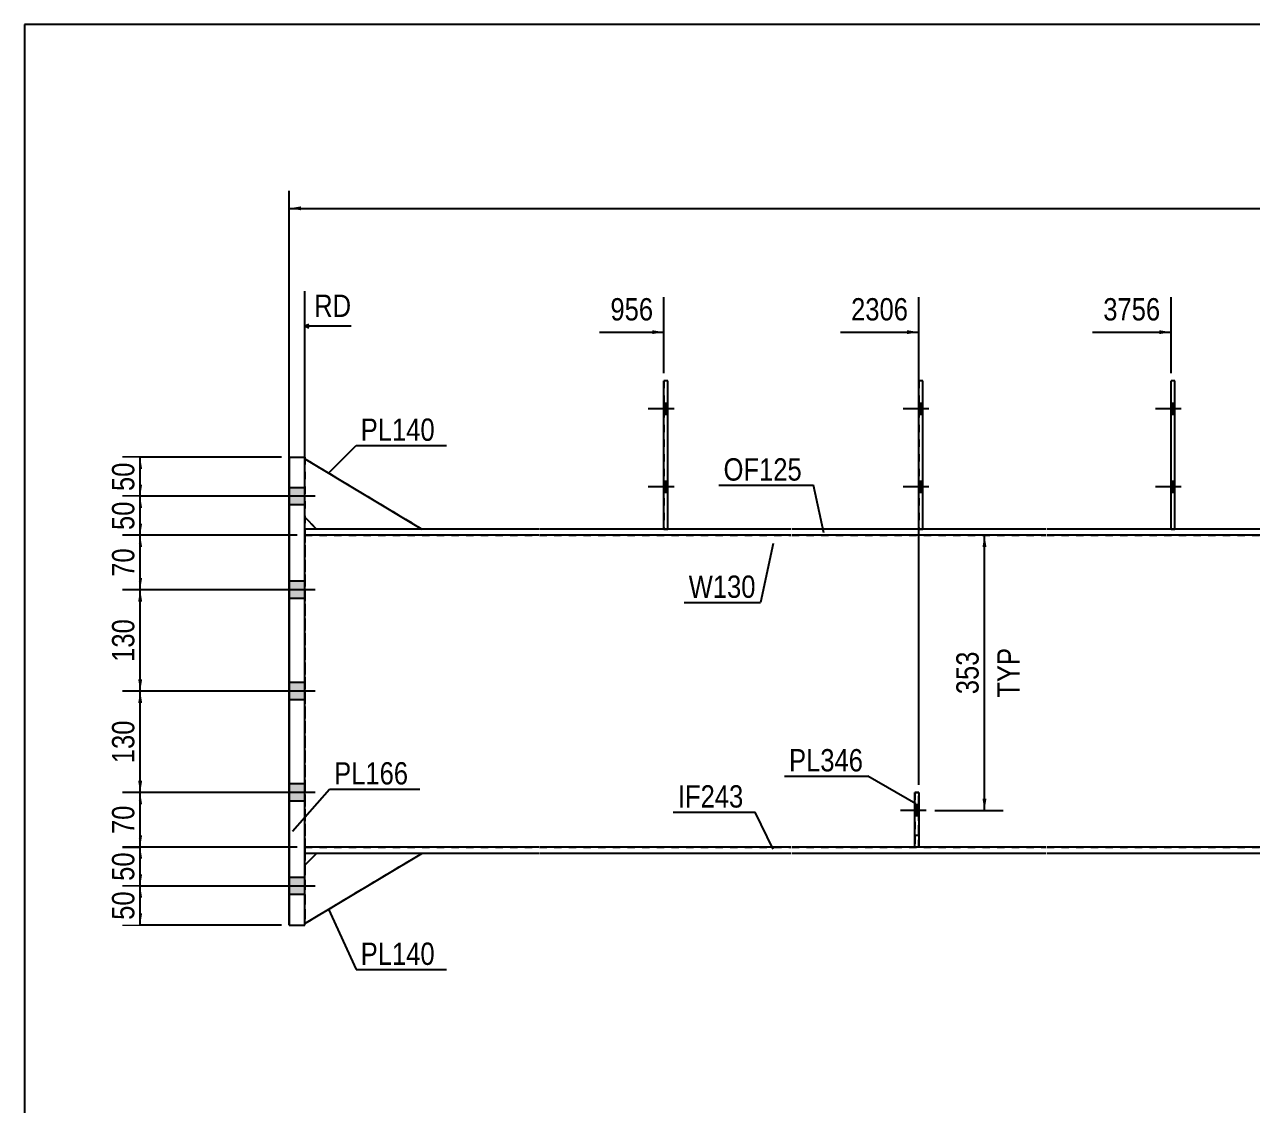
# Model space of a CAD drawing. Header units: millimetres. Extents: x -338 to 65, y -172 to 106.
# Drawn here: x -335.3 to -177.9, y -33 to 105.5 of the extents above; entities that cross this region are included whole.
import ezdxf

# ---------------------------------------------------------------- set-up
doc = ezdxf.new("R2010")
doc.units = ezdxf.units.MM
doc.linetypes.add('DXK_LINE_DOT1', pattern=[1.8814, 0.9407, -0.9407])
doc.linetypes.add('DXK_LINE_DOT2', pattern=[3.9198, 1.9599, -1.9599])
doc.styles.add('Arial Narrow', font='ARIALN.TTF', dxfattribs={"height": 0.2})

# ---------------------------------------------------------------- blocks, each defined once
blk = doc.blocks.new('Unknown-629262135-1210')
at = {"color": 5, "linetype": 'Continuous'}
for p, q in [((64.7, 105.51), (-335.3, 105.51)), ((-335.3, 105.51), (-335.3, -171.49))]:
    blk.add_line(p, q, dxfattribs=at)
blk = doc.blocks.new('Bolt-629262135-1617 - 1609')
at = {"linetype": 'Continuous'}
for points in [[(-187.74, 55.5), (-187.74, 56.9), (-188.24, 56.9), (-188.24, 55.5)], [(-187.74, 55.5), (-187.74, 56.9), (-188.24, 56.9), (-188.24, 55.5)], [(-187.74, 45.5), (-187.74, 46.9), (-188.24, 46.9), (-188.24, 45.5)], [(-187.74, 45.5), (-187.74, 46.9), (-188.24, 46.9), (-188.24, 45.5)]]:
    blk.add_hatch(color=3, dxfattribs=at).paths.add_polyline_path(points)
at = {"color": 3, "linetype": 'Continuous'}
for p, q in [((-187.74, 56.9), (-188.24, 56.9)), ((-187.74, 56.9), (-188.24, 56.9)), ((-186.94, 56.2), (-190.24, 56.2)), ((-186.94, 56.2), (-190.24, 56.2)), ((-187.74, 55.5), (-188.24, 55.5)), ((-187.74, 55.5), (-188.24, 55.5)), ((-186.94, 46.2), (-190.24, 46.2)), ((-186.94, 46.2), (-190.24, 46.2)), ((-187.74, 46.9), (-188.24, 46.9)), ((-187.74, 46.9), (-188.24, 46.9)), ((-187.74, 45.5), (-188.24, 45.5)), ((-187.74, 45.5), (-188.24, 45.5))]:
    blk.add_line(p, q, dxfattribs=at)
blk = doc.blocks.new('Bolt-629262135-1620 - 1609')
at = {"linetype": 'Continuous'}
blk.add_hatch(color=3, dxfattribs=at).paths.add_polyline_path([(-220.59, 4), (-220.59, 5.4), (-221.09, 5.4), (-221.09, 4)])
at = {"color": 3, "linetype": 'Continuous'}
for p, q in [((-220.59, 5.4), (-221.09, 5.4)), ((-219.64, 4.7), (-222.94, 4.7)), ((-220.59, 4), (-221.09, 4))]:
    blk.add_line(p, q, dxfattribs=at)
blk = doc.blocks.new('Bolt-629262135-1621 - 1609')
at = {"color": 3, "linetype": 'DXK_LINE_DOT2'}
for p, q in [((-220.59, 5.4), (-221.09, 5.4)), ((-219.64, 4.7), (-222.94, 4.7)), ((-220.59, 4), (-221.09, 4))]:
    blk.add_line(p, q, dxfattribs=at)
blk = doc.blocks.new('Bolt-629262135-1622 - 1609')
at = {"linetype": 'Continuous'}
for points in [[(-220.09, 55.5), (-220.09, 56.9), (-220.59, 56.9), (-220.59, 55.5)], [(-220.09, 55.5), (-220.09, 56.9), (-220.59, 56.9), (-220.59, 55.5)], [(-220.09, 45.5), (-220.09, 46.9), (-220.59, 46.9), (-220.59, 45.5)], [(-220.09, 45.5), (-220.09, 46.9), (-220.59, 46.9), (-220.59, 45.5)]]:
    blk.add_hatch(color=3, dxfattribs=at).paths.add_polyline_path(points)
at = {"color": 3, "linetype": 'Continuous'}
for p, q in [((-220.09, 56.9), (-220.59, 56.9)), ((-220.09, 56.9), (-220.59, 56.9)), ((-219.29, 56.2), (-222.59, 56.2)), ((-219.29, 56.2), (-222.59, 56.2)), ((-220.09, 55.5), (-220.59, 55.5)), ((-220.09, 55.5), (-220.59, 55.5)), ((-219.29, 46.2), (-222.59, 46.2)), ((-219.29, 46.2), (-222.59, 46.2)), ((-220.09, 46.9), (-220.59, 46.9)), ((-220.09, 46.9), (-220.59, 46.9)), ((-220.09, 45.5), (-220.59, 45.5)), ((-220.09, 45.5), (-220.59, 45.5))]:
    blk.add_line(p, q, dxfattribs=at)
blk = doc.blocks.new('Bolt-629262135-1623 - 1609')
at = {"linetype": 'Continuous'}
for points in [[(-301.34, 46.1), (-301.34, 43.9), (-299.34, 43.9), (-299.34, 46.1)], [(-301.34, 46.1), (-301.34, 43.9), (-299.34, 43.9), (-299.34, 46.1)], [(-301.34, 34.1), (-301.34, 31.9), (-299.34, 31.9), (-299.34, 34.1)], [(-301.34, 34.1), (-301.34, 31.9), (-299.34, 31.9), (-299.34, 34.1)], [(-301.34, 21.1), (-301.34, 18.9), (-299.34, 18.9), (-299.34, 21.1)], [(-301.34, 21.1), (-301.34, 18.9), (-299.34, 18.9), (-299.34, 21.1)], [(-301.34, 8.1), (-301.34, 5.9), (-299.34, 5.9), (-299.34, 8.1)], [(-301.34, 8.1), (-301.34, 5.9), (-299.34, 5.9), (-299.34, 8.1)], [(-301.34, -3.9), (-301.34, -6.1), (-299.34, -6.1), (-299.34, -3.9)], [(-301.34, -3.9), (-301.34, -6.1), (-299.34, -6.1), (-299.34, -3.9)]]:
    blk.add_hatch(color=3, dxfattribs=at).paths.add_polyline_path(points)
at = {"color": 3, "linetype": 'Continuous'}
for p, q in [((-299.34, 46.1), (-301.34, 46.1)), ((-299.34, 46.1), (-301.34, 46.1)), ((-298.04, 45), (-306.34, 45)), ((-298.04, 45), (-306.34, 45)), ((-299.34, 43.9), (-301.34, 43.9)), ((-299.34, 43.9), (-301.34, 43.9)), ((-299.34, 34.1), (-301.34, 34.1)), ((-299.34, 34.1), (-301.34, 34.1)), ((-298.04, 33), (-306.34, 33)), ((-298.04, 33), (-306.34, 33)), ((-299.34, 31.9), (-301.34, 31.9)), ((-299.34, 31.9), (-301.34, 31.9)), ((-299.34, 21.1), (-301.34, 21.1)), ((-299.34, 21.1), (-301.34, 21.1)), ((-298.04, 20), (-306.34, 20)), ((-298.04, 20), (-306.34, 20)), ((-299.34, 18.9), (-301.34, 18.9)), ((-299.34, 18.9), (-301.34, 18.9)), ((-299.34, 8.1), (-301.34, 8.1)), ((-299.34, 8.1), (-301.34, 8.1)), ((-298.04, 7), (-306.34, 7)), ((-298.04, 7), (-306.34, 7)), ((-299.34, 5.9), (-301.34, 5.9)), ((-299.34, 5.9), (-301.34, 5.9)), ((-299.34, -3.9), (-301.34, -3.9)), ((-299.34, -3.9), (-301.34, -3.9)), ((-298.04, -5), (-306.34, -5)), ((-298.04, -5), (-306.34, -5)), ((-299.34, -6.1), (-301.34, -6.1)), ((-299.34, -6.1), (-301.34, -6.1))]:
    blk.add_line(p, q, dxfattribs=at)
blk = doc.blocks.new('Part-629262135-1629 - 1609')
at = {"color": 7, "linetype": 'DXK_LINE_DOT1'}
for p, q in [((-299.34, 40), (-299.34, 0)), ((-299.34, 40), (-269.34, 40)), ((-269.24, 40), (-236.99, 40)), ((-236.89, 40), (-204.29, 40)), ((-204.19, 40), (-171.94, 40)), ((-299.34, 0), (-269.34, 0)), ((-269.24, 0), (-236.99, 0)), ((-236.89, 0), (-204.29, 0)), ((-204.19, 0), (-171.94, 0))]:
    blk.add_line(p, q, dxfattribs=at)
blk = doc.blocks.new('Part-629262135-1715 - 1609')
at = {"color": 2, "linetype": 'Continuous'}
for p, q in [((-220.59, 40.8), (-220.59, 59.8)), ((-220.09, 59.8), (-220.59, 59.8)), ((-220.09, 40.8), (-220.09, 59.8))]:
    blk.add_line(p, q, dxfattribs=at)
at = {"color": 7, "linetype": 'DXK_LINE_DOT1'}
for p, q in [((-220.59, 59.8), (-220.59, 40.8)), ((-220.09, 40.8), (-220.09, 59.8)), ((-220.59, 40.8), (-220.09, 40.8))]:
    blk.add_line(p, q, dxfattribs=at)
blk = doc.blocks.new('Bolt-629262135-1844 - 1609')
at = {"linetype": 'Continuous'}
for points in [[(-252.79, 55.5), (-252.79, 56.9), (-253.29, 56.9), (-253.29, 55.5)], [(-252.79, 55.5), (-252.79, 56.9), (-253.29, 56.9), (-253.29, 55.5)], [(-252.79, 45.5), (-252.79, 46.9), (-253.29, 46.9), (-253.29, 45.5)], [(-252.79, 45.5), (-252.79, 46.9), (-253.29, 46.9), (-253.29, 45.5)]]:
    blk.add_hatch(color=3, dxfattribs=at).paths.add_polyline_path(points)
at = {"color": 3, "linetype": 'Continuous'}
for p, q in [((-252.79, 56.9), (-253.29, 56.9)), ((-252.79, 56.9), (-253.29, 56.9)), ((-251.99, 56.2), (-255.29, 56.2)), ((-251.99, 56.2), (-255.29, 56.2)), ((-252.79, 55.5), (-253.29, 55.5)), ((-252.79, 55.5), (-253.29, 55.5)), ((-251.99, 46.2), (-255.29, 46.2)), ((-251.99, 46.2), (-255.29, 46.2)), ((-252.79, 46.9), (-253.29, 46.9)), ((-252.79, 46.9), (-253.29, 46.9)), ((-252.79, 45.5), (-253.29, 45.5)), ((-252.79, 45.5), (-253.29, 45.5))]:
    blk.add_line(p, q, dxfattribs=at)
blk = doc.blocks.new('Part-629262135-1656 - 1609')
at = {"color": 2, "linetype": 'Continuous'}
for p, q in [((-187.74, 59.8), (-188.24, 59.8)), ((-188.24, 40.8), (-188.24, 59.8)), ((-187.74, 40.8), (-187.74, 59.8))]:
    blk.add_line(p, q, dxfattribs=at)
at = {"color": 7, "linetype": 'DXK_LINE_DOT1'}
for p, q in [((-188.24, 40.8), (-188.24, 59.8)), ((-187.74, 40.8), (-187.74, 59.8)), ((-188.24, 40.8), (-187.74, 40.8))]:
    blk.add_line(p, q, dxfattribs=at)
blk = doc.blocks.new('Part-629262135-1705 - 1609')
at = {"color": 2, "linetype": 'Continuous'}
for p, q in [((-221.09, 7), (-220.59, 7)), ((-221.09, 0), (-221.09, 7)), ((-220.59, 7), (-220.59, 7)), ((-220.59, 7), (-220.59, 0))]:
    blk.add_line(p, q, dxfattribs=at)
at = {"color": 7, "linetype": 'DXK_LINE_DOT1'}
for p, q in [((-221.09, 7), (-221.09, 7)), ((-221.09, 7), (-221.09, 1.5)), ((-220.59, 1.5), (-220.59, 7)), ((-220.59, 1.5), (-221.09, 1.5)), ((-221.09, 1.5), (-221.09, 0)), ((-220.59, 0), (-220.59, 1.5)), ((-220.59, 0), (-220.59, 0))]:
    blk.add_line(p, q, dxfattribs=at)
blk = doc.blocks.new('Part-629262135-1710 - 1609')
at = {"color": 7, "linetype": 'DXK_LINE_DOT1'}
for p, q in [((-220.59, 7), (-221.09, 7)), ((-221.09, 7), (-221.09, 0)), ((-221.09, 1.5), (-221.09, 7)), ((-220.59, 0), (-220.59, 7)), ((-220.59, 7), (-220.59, 7)), ((-220.59, 7), (-220.59, 1.5)), ((-221.09, 0), (-221.09, 1.5)), ((-220.59, 1.5), (-220.59, 0)), ((-220.59, 0), (-220.59, 0))]:
    blk.add_line(p, q, dxfattribs=at)
blk = doc.blocks.new('Part-629262135-1737 - 1609')
at = {"color": 2, "linetype": 'Continuous'}
for p, q in [((-301.34, 50), (-299.34, 50)), ((-301.34, -10), (-301.34, 50)), ((-301.34, 50), (-301.34, -10)), ((-299.34, -10), (-299.34, 50)), ((-301.34, -10), (-299.34, -10))]:
    blk.add_line(p, q, dxfattribs=at)
at = {"color": 7, "linetype": 'DXK_LINE_DOT1'}
for p, q in [((-301.34, 50), (-301.34, 50)), ((-299.34, 50), (-299.34, -10)), ((-301.34, -10), (-301.34, -10))]:
    blk.add_line(p, q, dxfattribs=at)
blk = doc.blocks.new('Part-629262135-1838 - 1609')
at = {"color": 2, "linetype": 'Continuous'}
for p, q in [((-299.34, 49.8), (-284.34, 40.8)), ((-297.84, 40.8), (-299.34, 42.3))]:
    blk.add_line(p, q, dxfattribs=at)
at = {"color": 7, "linetype": 'DXK_LINE_DOT1'}
for p, q in [((-299.34, 42.3), (-299.34, 49.8)), ((-299.34, 49.8), (-284.34, 40.8)), ((-299.34, 49.8), (-299.34, 49.8)), ((-297.84, 40.8), (-299.34, 42.3)), ((-299.34, 42.3), (-299.34, 42.3)), ((-284.34, 40.8), (-297.84, 40.8))]:
    blk.add_line(p, q, dxfattribs=at)
blk = doc.blocks.new('Part-629262135-1786 - 1609')
at = {"color": 2, "linetype": 'Continuous'}
for p, q in [((-269.34, 0), (-299.34, 0)), ((-236.99, 0), (-269.24, 0)), ((-204.29, 0), (-236.89, 0)), ((-171.94, 0), (-204.19, 0)), ((-269.34, -0.8), (-299.34, -0.8)), ((-236.99, -0.8), (-269.24, -0.8)), ((-204.29, -0.8), (-236.89, -0.8)), ((-171.94, -0.8), (-204.19, -0.8))]:
    blk.add_line(p, q, dxfattribs=at)
at = {"color": 7, "linetype": 'DXK_LINE_DOT1'}
for p, q in [((-299.34, 0), (-299.34, -0.8)), ((-299.34, 0), (-299.34, 0)), ((-299.34, -0.8), (-299.34, -0.8))]:
    blk.add_line(p, q, dxfattribs=at)
blk = doc.blocks.new('Part-629262135-1818 - 1609')
at = {"color": 2, "linetype": 'Continuous'}
for p, q in [((-269.34, 40.8), (-299.34, 40.8)), ((-269.34, 40), (-299.34, 40)), ((-236.99, 40.8), (-269.24, 40.8)), ((-236.99, 40), (-269.24, 40)), ((-204.29, 40.8), (-236.89, 40.8)), ((-204.29, 40), (-236.89, 40)), ((-171.94, 40.8), (-204.19, 40.8)), ((-171.94, 40), (-204.19, 40))]:
    blk.add_line(p, q, dxfattribs=at)
at = {"color": 7, "linetype": 'DXK_LINE_DOT1'}
for p, q in [((-299.34, 40.8), (-299.34, 40)), ((-299.34, 40.8), (-299.34, 40.8)), ((-299.34, 40), (-299.34, 40))]:
    blk.add_line(p, q, dxfattribs=at)
blk = doc.blocks.new('Part-629262135-1833 - 1609')
at = {"color": 2, "linetype": 'Continuous'}
for p, q in [((-299.34, -9.8), (-284.34, -0.8)), ((-297.84, -0.8), (-299.34, -2.3))]:
    blk.add_line(p, q, dxfattribs=at)
at = {"color": 7, "linetype": 'DXK_LINE_DOT1'}
for p, q in [((-299.34, -9.8), (-284.34, -0.8)), ((-299.34, -2.3), (-297.84, -0.8)), ((-284.34, -0.8), (-297.84, -0.8)), ((-299.34, -2.3), (-299.34, -9.8)), ((-299.34, -2.3), (-299.34, -2.3)), ((-299.34, -9.8), (-299.34, -9.8))]:
    blk.add_line(p, q, dxfattribs=at)
blk = doc.blocks.new('Part-629262135-1843 - 1609')
at = {"color": 2, "linetype": 'Continuous'}
for p, q in [((-253.29, 40.8), (-253.29, 59.8)), ((-252.79, 59.8), (-253.29, 59.8)), ((-252.79, 40.8), (-252.79, 59.8))]:
    blk.add_line(p, q, dxfattribs=at)
at = {"color": 7, "linetype": 'DXK_LINE_DOT1'}
for p, q in [((-253.29, 59.8), (-253.29, 40.8)), ((-252.79, 40.8), (-252.79, 59.8)), ((-253.29, 40.8), (-252.79, 40.8))]:
    blk.add_line(p, q, dxfattribs=at)
blk = doc.blocks.new('StraightDimension-629262135-2914 - 1609')
at = {"linetype": 'Continuous'}
for points in [[(-320.72, 48.5), (-320.47, 50), (-320.22, 48.5)], [(-320.22, 46.5), (-320.47, 45), (-320.72, 46.5)]]:
    blk.add_hatch(color=7, dxfattribs=at).paths.add_polyline_path(points)
at = {"color": 7, "linetype": 'Continuous'}
for p, q in [((-302.34, 50), (-322.72, 50)), ((-320.47, 45), (-320.47, 50)), ((-305.84, 45), (-322.72, 45))]:
    blk.add_line(p, q, dxfattribs=at)
at = {"color": 0}
blk.add_wipeout([(-320.62, 49.93), (-324.82, 49.93), (-324.82, 45.07), (-320.62, 45.07)], dxfattribs=at)
at = {"color": 3, "style": 'Arial Narrow'}
blk.add_text('50', height=2.863, rotation=90.0002, dxfattribs=at).set_placement((-321.22, 45.67))
blk = doc.blocks.new('StraightDimension-629262135-1972 - 1609')
at = {"linetype": 'Continuous'}
blk.add_hatch(color=7, dxfattribs=at).paths.add_polyline_path([(-299.84, 81.68), (-301.34, 81.93), (-299.84, 82.18)])
at = {"color": 7, "linetype": 'Continuous'}
for p, q in [((-301.34, -9), (-301.34, 84.18)), ((-301.34, 81.93), (-37.86, 81.93))]:
    blk.add_line(p, q, dxfattribs=at)
blk = doc.blocks.new('StraightDimension-629262135-2920 - 1609')
at = {"linetype": 'Continuous'}
for points in [[(-320.72, -1.5), (-320.47, 0), (-320.22, -1.5)], [(-320.22, -3.5), (-320.47, -5), (-320.72, -3.5)]]:
    blk.add_hatch(color=7, dxfattribs=at).paths.add_polyline_path(points)
at = {"color": 7, "linetype": 'Continuous'}
for p, q in [((-300.34, 0), (-322.72, 0)), ((-320.47, -5), (-320.47, 0)), ((-305.84, -5), (-322.72, -5))]:
    blk.add_line(p, q, dxfattribs=at)
at = {"color": 0}
blk.add_wipeout([(-320.62, -0.07), (-324.82, -0.07), (-324.82, -4.93), (-320.62, -4.93)], dxfattribs=at)
at = {"color": 3, "style": 'Arial Narrow'}
blk.add_text('50', height=2.863, rotation=90.0002, dxfattribs=at).set_placement((-321.22, -4.33))
blk = doc.blocks.new('StraightDimension-629262135-1981 - 1609')
at = {"linetype": 'Continuous'}
for points in [[(-212.42, 38.5), (-212.17, 40), (-211.92, 38.5)], [(-211.92, 6.2), (-212.17, 4.7), (-212.42, 6.2)]]:
    blk.add_hatch(color=7, dxfattribs=at).paths.add_polyline_path(points)
at = {"color": 7, "linetype": 'Continuous'}
for p, q in [((-205.24, 40), (-214.42, 40)), ((-212.17, 4.7), (-212.17, 40)), ((-218.52, 4.7), (-209.77, 4.7))]:
    blk.add_line(p, q, dxfattribs=at)
at = {"color": 0, "linetype": 'Continuous'}
blk.add_wipeout([(-207.07, 26.14), (-211.27, 26.14), (-211.27, 18.56), (-207.07, 18.56)], dxfattribs=at)
at = {"color": 3, "linetype": 'Continuous', "style": 'Arial Narrow'}
blk.add_text('TYP', height=2.863, rotation=90.0002, dxfattribs=at).set_placement((-207.67, 19.16))
at = {"color": 0}
blk.add_wipeout([(-212.32, 25.69), (-216.52, 25.69), (-216.52, 19.01), (-212.32, 19.01)], dxfattribs=at)
at = {"color": 3, "style": 'Arial Narrow'}
blk.add_text('353', height=2.863, rotation=90.0002, dxfattribs=at).set_placement((-212.92, 19.61))
blk = doc.blocks.new('StraightDimension-629262135-2915 - 1609')
at = {"linetype": 'Continuous'}
for points in [[(-320.72, 43.5), (-320.47, 45), (-320.22, 43.5)], [(-320.22, 41.5), (-320.47, 40), (-320.72, 41.5)]]:
    blk.add_hatch(color=7, dxfattribs=at).paths.add_polyline_path(points)
at = {"color": 7, "linetype": 'Continuous'}
for p, q in [((-305.84, 45), (-322.72, 45)), ((-320.47, 40), (-320.47, 45)), ((-300.34, 40), (-322.72, 40))]:
    blk.add_line(p, q, dxfattribs=at)
at = {"color": 0}
blk.add_wipeout([(-320.62, 44.93), (-324.82, 44.93), (-324.82, 40.07), (-320.62, 40.07)], dxfattribs=at)
at = {"color": 3, "style": 'Arial Narrow'}
blk.add_text('50', height=2.863, rotation=90.0002, dxfattribs=at).set_placement((-321.22, 40.67))
blk = doc.blocks.new('StraightDimension-629262135-2916 - 1609')
at = {"linetype": 'Continuous'}
for points in [[(-320.72, 38.5), (-320.47, 40), (-320.22, 38.5)], [(-320.22, 34.5), (-320.47, 33), (-320.72, 34.5)]]:
    blk.add_hatch(color=7, dxfattribs=at).paths.add_polyline_path(points)
at = {"color": 7, "linetype": 'Continuous'}
for p, q in [((-300.34, 40), (-322.72, 40)), ((-320.47, 33), (-320.47, 40)), ((-305.84, 33), (-322.72, 33))]:
    blk.add_line(p, q, dxfattribs=at)
at = {"color": 0}
blk.add_wipeout([(-320.62, 38.93), (-324.82, 38.93), (-324.82, 34.07), (-320.62, 34.07)], dxfattribs=at)
at = {"color": 3, "style": 'Arial Narrow'}
blk.add_text('70', height=2.863, rotation=90.0002, dxfattribs=at).set_placement((-321.22, 34.67))
blk = doc.blocks.new('StraightDimension-629262135-2917 - 1609')
at = {"linetype": 'Continuous'}
for points in [[(-320.72, 31.5), (-320.47, 33), (-320.22, 31.5)], [(-320.22, 21.5), (-320.47, 20), (-320.72, 21.5)]]:
    blk.add_hatch(color=7, dxfattribs=at).paths.add_polyline_path(points)
at = {"color": 7, "linetype": 'Continuous'}
for p, q in [((-305.84, 33), (-322.72, 33)), ((-320.47, 20), (-320.47, 33)), ((-305.84, 20), (-322.72, 20))]:
    blk.add_line(p, q, dxfattribs=at)
at = {"color": 0}
blk.add_wipeout([(-320.62, 29.84), (-324.82, 29.84), (-324.82, 23.16), (-320.62, 23.16)], dxfattribs=at)
at = {"color": 3, "style": 'Arial Narrow'}
blk.add_text('130', height=2.863, rotation=90.0002, dxfattribs=at).set_placement((-321.22, 23.76))
blk = doc.blocks.new('StraightDimension-629262135-2918 - 1609')
at = {"linetype": 'Continuous'}
for points in [[(-320.72, 18.5), (-320.47, 20), (-320.22, 18.5)], [(-320.22, 8.5), (-320.47, 7), (-320.72, 8.5)]]:
    blk.add_hatch(color=7, dxfattribs=at).paths.add_polyline_path(points)
at = {"color": 7, "linetype": 'Continuous'}
for p, q in [((-305.84, 20), (-322.72, 20)), ((-320.47, 7), (-320.47, 20)), ((-305.84, 7), (-322.72, 7))]:
    blk.add_line(p, q, dxfattribs=at)
at = {"color": 0}
blk.add_wipeout([(-320.62, 16.84), (-324.82, 16.84), (-324.82, 10.16), (-320.62, 10.16)], dxfattribs=at)
at = {"color": 3, "style": 'Arial Narrow'}
blk.add_text('130', height=2.863, rotation=90.0002, dxfattribs=at).set_placement((-321.22, 10.76))
blk = doc.blocks.new('StraightDimension-629262135-2919 - 1609')
at = {"linetype": 'Continuous'}
for points in [[(-320.72, 5.5), (-320.47, 7), (-320.22, 5.5)], [(-320.22, 1.5), (-320.47, 0), (-320.72, 1.5)]]:
    blk.add_hatch(color=7, dxfattribs=at).paths.add_polyline_path(points)
at = {"color": 7, "linetype": 'Continuous'}
for p, q in [((-305.84, 7), (-322.72, 7)), ((-320.47, 0), (-320.47, 7)), ((-300.34, 0), (-322.72, 0))]:
    blk.add_line(p, q, dxfattribs=at)
at = {"color": 0}
blk.add_wipeout([(-320.62, 5.93), (-324.82, 5.93), (-324.82, 1.07), (-320.62, 1.07)], dxfattribs=at)
at = {"color": 3, "style": 'Arial Narrow'}
blk.add_text('70', height=2.863, rotation=90.0002, dxfattribs=at).set_placement((-321.22, 1.67))
blk = doc.blocks.new('StraightDimension-629262135-3316 - 1609')
at = {"linetype": 'Continuous'}
blk.add_hatch(color=7, dxfattribs=at).paths.add_polyline_path([(-222.09, 66.3), (-220.59, 66.05), (-222.09, 65.8)])
at = {"color": 7, "linetype": 'Continuous'}
for p, q in [((-220.59, 8), (-220.59, 70.55)), ((-230.65, 66.05), (-220.59, 66.05))]:
    blk.add_line(p, q, dxfattribs=at)
at = {"color": 0}
blk.add_wipeout([(-221.37, 66.95), (-221.37, 71.15), (-229.88, 71.15), (-229.88, 66.95)], dxfattribs=at)
at = {"color": 3, "style": 'Arial Narrow'}
blk.add_text('2306', height=2.863, dxfattribs=at).set_placement((-229.28, 67.55))
blk = doc.blocks.new('StraightDimension-629262135-2921 - 1609')
at = {"linetype": 'Continuous'}
for points in [[(-320.72, -6.5), (-320.47, -5), (-320.22, -6.5)], [(-320.22, -8.5), (-320.47, -10), (-320.72, -8.5)]]:
    blk.add_hatch(color=7, dxfattribs=at).paths.add_polyline_path(points)
at = {"color": 7, "linetype": 'Continuous'}
for p, q in [((-305.84, -5), (-322.72, -5)), ((-320.47, -10), (-320.47, -5)), ((-302.34, -10), (-322.72, -10))]:
    blk.add_line(p, q, dxfattribs=at)
at = {"color": 0}
blk.add_wipeout([(-320.62, -5.07), (-324.82, -5.07), (-324.82, -9.93), (-320.62, -9.93)], dxfattribs=at)
at = {"color": 3, "style": 'Arial Narrow'}
blk.add_text('50', height=2.863, rotation=90.0002, dxfattribs=at).set_placement((-321.22, -9.33))
blk = doc.blocks.new('StraightDimension-629262135-3315 - 1609')
at = {"linetype": 'Continuous'}
blk.add_hatch(color=7, dxfattribs=at).paths.add_polyline_path([(-189.74, 66.3), (-188.24, 66.05), (-189.74, 65.8)])
at = {"color": 7, "linetype": 'Continuous'}
for p, q in [((-188.24, 60.8), (-188.24, 70.55)), ((-198.3, 66.05), (-188.24, 66.05))]:
    blk.add_line(p, q, dxfattribs=at)
at = {"color": 0}
blk.add_wipeout([(-189.02, 66.95), (-189.02, 71.15), (-197.53, 71.15), (-197.53, 66.95)], dxfattribs=at)
at = {"color": 3, "style": 'Arial Narrow'}
blk.add_text('3756', height=2.863, dxfattribs=at).set_placement((-196.93, 67.55))
blk = doc.blocks.new('StraightDimension-629262135-3317 - 1609')
at = {"linetype": 'Continuous'}
blk.add_hatch(color=7, dxfattribs=at).paths.add_polyline_path([(-254.79, 66.3), (-253.29, 66.05), (-254.79, 65.8)])
at = {"color": 7, "linetype": 'Continuous'}
for p, q in [((-253.29, 60.8), (-253.29, 70.55)), ((-261.53, 66.05), (-253.29, 66.05))]:
    blk.add_line(p, q, dxfattribs=at)
at = {"color": 0, "linetype": 'Continuous'}
blk.add_wipeout([(-292.81, 67.4), (-292.81, 71.6), (-298.75, 71.6), (-298.75, 67.4)], dxfattribs=at)
at = {"color": 7, "linetype": 'Continuous'}
for p, q in [((-299.34, -9), (-299.34, 71.3)), ((-298.84, 67.05), (-299.34, 66.8)), ((-298.84, 66.55), (-299.34, 66.8)), ((-293.41, 66.8), (-299.34, 66.8))]:
    blk.add_line(p, q, dxfattribs=at)
at = {"color": 3, "linetype": 'Continuous', "style": 'Arial Narrow'}
blk.add_text('RD', height=2.863, dxfattribs=at).set_placement((-298.15, 68))
at = {"color": 0}
blk.add_wipeout([(-254.07, 66.95), (-254.07, 71.15), (-260.75, 71.15), (-260.75, 66.95)], dxfattribs=at)
at = {"color": 3, "style": 'Arial Narrow'}
blk.add_text('956', height=2.863, dxfattribs=at).set_placement((-260.15, 67.55))
blk = doc.blocks.new('Mark-629262135-1625 - 1609')
at = {"color": 0}
blk.add_wipeout([(-241.52, 31.97), (-241.52, 34.97), (-250.11, 34.97), (-250.11, 31.97)], dxfattribs=at)
blk.add_wipeout([(-241.52, 31.97), (-241.52, 34.97), (-250.11, 34.97), (-250.11, 31.97)], dxfattribs=at)
at = {"color": 7, "linetype": 'Continuous'}
for p in [(-239.29, 38.93), (-250.71, 31.37)]:
    blk.add_line(p, (-240.92, 31.37), dxfattribs=at)
at = {"color": 3, "style": 'Arial Narrow'}
blk.add_text('W130', height=2.863, dxfattribs=at).set_placement((-250.11, 31.97))
blk = doc.blocks.new('Mark-629262135-1814 - 1609')
at = {"color": 7, "linetype": 'Continuous'}
blk.add_line((-232.78, 40.3), (-234.09, 46.41), dxfattribs=at)
at = {"color": 0}
blk.add_wipeout([(-235.59, 47.01), (-235.59, 50.01), (-245.64, 50.01), (-245.64, 47.01)], dxfattribs=at)
blk.add_wipeout([(-235.59, 47.01), (-235.59, 50.01), (-245.64, 50.01), (-245.64, 47.01)], dxfattribs=at)
at = {"color": 7, "linetype": 'Continuous'}
blk.add_line((-246.24, 46.41), (-234.09, 46.41), dxfattribs=at)
at = {"color": 3, "style": 'Arial Narrow'}
blk.add_text('OF125', height=2.863, dxfattribs=at).set_placement((-245.64, 47.01))
blk = doc.blocks.new('MarkSet-629262135-2111 - 1609')
at = {"color": 0}
blk.add_wipeout([(-227.74, 9.71), (-227.74, 12.71), (-237.24, 12.71), (-237.24, 9.71)], dxfattribs=at)
blk.add_wipeout([(-227.74, 9.71), (-227.74, 12.71), (-237.24, 12.71), (-237.24, 9.71)], dxfattribs=at)
at = {"color": 7, "linetype": 'Continuous'}
for p in [(-237.84, 9.11), (-220.96, 5.57)]:
    blk.add_line(p, (-227.14, 9.11), dxfattribs=at)
at = {"color": 3, "style": 'Arial Narrow'}
blk.add_text('PL346', height=2.863, dxfattribs=at).set_placement((-237.24, 9.71))
blk = doc.blocks.new('Mark-629262135-1733 - 1609')
at = {"color": 0}
blk.add_wipeout([(-286.08, 8.03), (-286.08, 11.03), (-295.59, 11.03), (-295.59, 8.03)], dxfattribs=at)
blk.add_wipeout([(-286.08, 8.03), (-286.08, 11.03), (-295.59, 11.03), (-295.59, 8.03)], dxfattribs=at)
at = {"color": 7, "linetype": 'Continuous'}
for p, q in [((-300.91, 2.03), (-296.19, 7.43)), ((-296.19, 7.43), (-284.58, 7.43))]:
    blk.add_line(p, q, dxfattribs=at)
at = {"color": 3, "style": 'Arial Narrow'}
blk.add_text('PL166', height=2.863, dxfattribs=at).set_placement((-295.59, 8.03))
blk = doc.blocks.new('Mark-629262135-1834 - 1609')
at = {"color": 0}
blk.add_wipeout([(-282.67, 52.11), (-282.67, 55.11), (-292.18, 55.11), (-292.18, 52.11)], dxfattribs=at)
blk.add_wipeout([(-282.67, 52.11), (-282.67, 55.11), (-292.18, 55.11), (-292.18, 52.11)], dxfattribs=at)
at = {"color": 7, "linetype": 'Continuous'}
for p, q in [((-296.31, 47.97), (-292.78, 51.51)), ((-292.78, 51.51), (-281.17, 51.51))]:
    blk.add_line(p, q, dxfattribs=at)
at = {"color": 3, "style": 'Arial Narrow'}
blk.add_text('PL140', height=2.863, dxfattribs=at).set_placement((-292.18, 52.11))
blk = doc.blocks.new('Mark-629262135-1782 - 1609')
at = {"color": 7, "linetype": 'Continuous'}
blk.add_line((-239.29, -0.27), (-241.59, 4.47), dxfattribs=at)
at = {"color": 0}
blk.add_wipeout([(-243.09, 5.07), (-243.09, 8.07), (-251.5, 8.07), (-251.5, 5.07)], dxfattribs=at)
blk.add_wipeout([(-243.09, 5.07), (-243.09, 8.07), (-251.5, 8.07), (-251.5, 5.07)], dxfattribs=at)
at = {"color": 7, "linetype": 'Continuous'}
blk.add_line((-252.1, 4.47), (-241.59, 4.47), dxfattribs=at)
at = {"color": 3, "style": 'Arial Narrow'}
blk.add_text('IF243', height=2.863, dxfattribs=at).set_placement((-251.5, 5.07))
blk = doc.blocks.new('Mark-629262135-1829 - 1609')
at = {"color": 0}
blk.add_wipeout([(-282.67, -15.11), (-282.67, -12.11), (-292.18, -12.11), (-292.18, -15.11)], dxfattribs=at)
blk.add_wipeout([(-282.67, -15.11), (-282.67, -12.11), (-292.18, -12.11), (-292.18, -15.11)], dxfattribs=at)
at = {"color": 7, "linetype": 'Continuous'}
for p, q in [((-296.31, -7.97), (-292.78, -15.71)), ((-292.78, -15.71), (-281.17, -15.71))]:
    blk.add_line(p, q, dxfattribs=at)
at = {"color": 3, "style": 'Arial Narrow'}
blk.add_text('PL140', height=2.863, dxfattribs=at).set_placement((-292.18, -15.11))

msp = doc.modelspace()

# ---------------------------------------------------------------- block references
for name in ['Unknown-629262135-1210', 'Part-629262135-1843 - 1609', 'Part-629262135-1715 - 1609', 'Part-629262135-1656 - 1609', 'Bolt-629262135-1844 - 1609', 'Bolt-629262135-1622 - 1609', 'Bolt-629262135-1617 - 1609', 'Part-629262135-1737 - 1609', 'Part-629262135-1838 - 1609', 'Bolt-629262135-1623 - 1609', 'Part-629262135-1818 - 1609', 'Part-629262135-1629 - 1609', 'Part-629262135-1705 - 1609', 'Part-629262135-1710 - 1609', 'Bolt-629262135-1620 - 1609', 'Bolt-629262135-1621 - 1609', 'Part-629262135-1786 - 1609', 'Part-629262135-1833 - 1609']:
    msp.add_blockref(name, (0, 0))

# ---------------------------------------------------------------- next in the draw order: block references
for name in ['StraightDimension-629262135-1972 - 1609', 'StraightDimension-629262135-2914 - 1609']:
    msp.add_blockref(name, (0, 0))

# ---------------------------------------------------------------- next in the draw order: block references
for name in ['StraightDimension-629262135-3317 - 1609', 'StraightDimension-629262135-3316 - 1609', 'StraightDimension-629262135-3315 - 1609', 'Mark-629262135-1814 - 1609', 'StraightDimension-629262135-2915 - 1609', 'StraightDimension-629262135-1981 - 1609', 'Mark-629262135-1625 - 1609', 'Mark-629262135-1782 - 1609', 'StraightDimension-629262135-2920 - 1609']:
    msp.add_blockref(name, (0, 0))

# ---------------------------------------------------------------- next in the draw order: block references
for name in ['Mark-629262135-1834 - 1609', 'StraightDimension-629262135-2916 - 1609', 'MarkSet-629262135-2111 - 1609', 'StraightDimension-629262135-2921 - 1609', 'Mark-629262135-1829 - 1609']:
    msp.add_blockref(name, (0, 0))

# ---------------------------------------------------------------- next in the draw order: block references
msp.add_blockref('StraightDimension-629262135-2917 - 1609', (0, 0))

# ---------------------------------------------------------------- next in the draw order: block references
msp.add_blockref('StraightDimension-629262135-2918 - 1609', (0, 0))

# ---------------------------------------------------------------- next in the draw order: block references
msp.add_blockref('StraightDimension-629262135-2919 - 1609', (0, 0))

# ---------------------------------------------------------------- next in the draw order: block references
msp.add_blockref('Mark-629262135-1733 - 1609', (0, 0))

doc.saveas('drawing.dxf')
